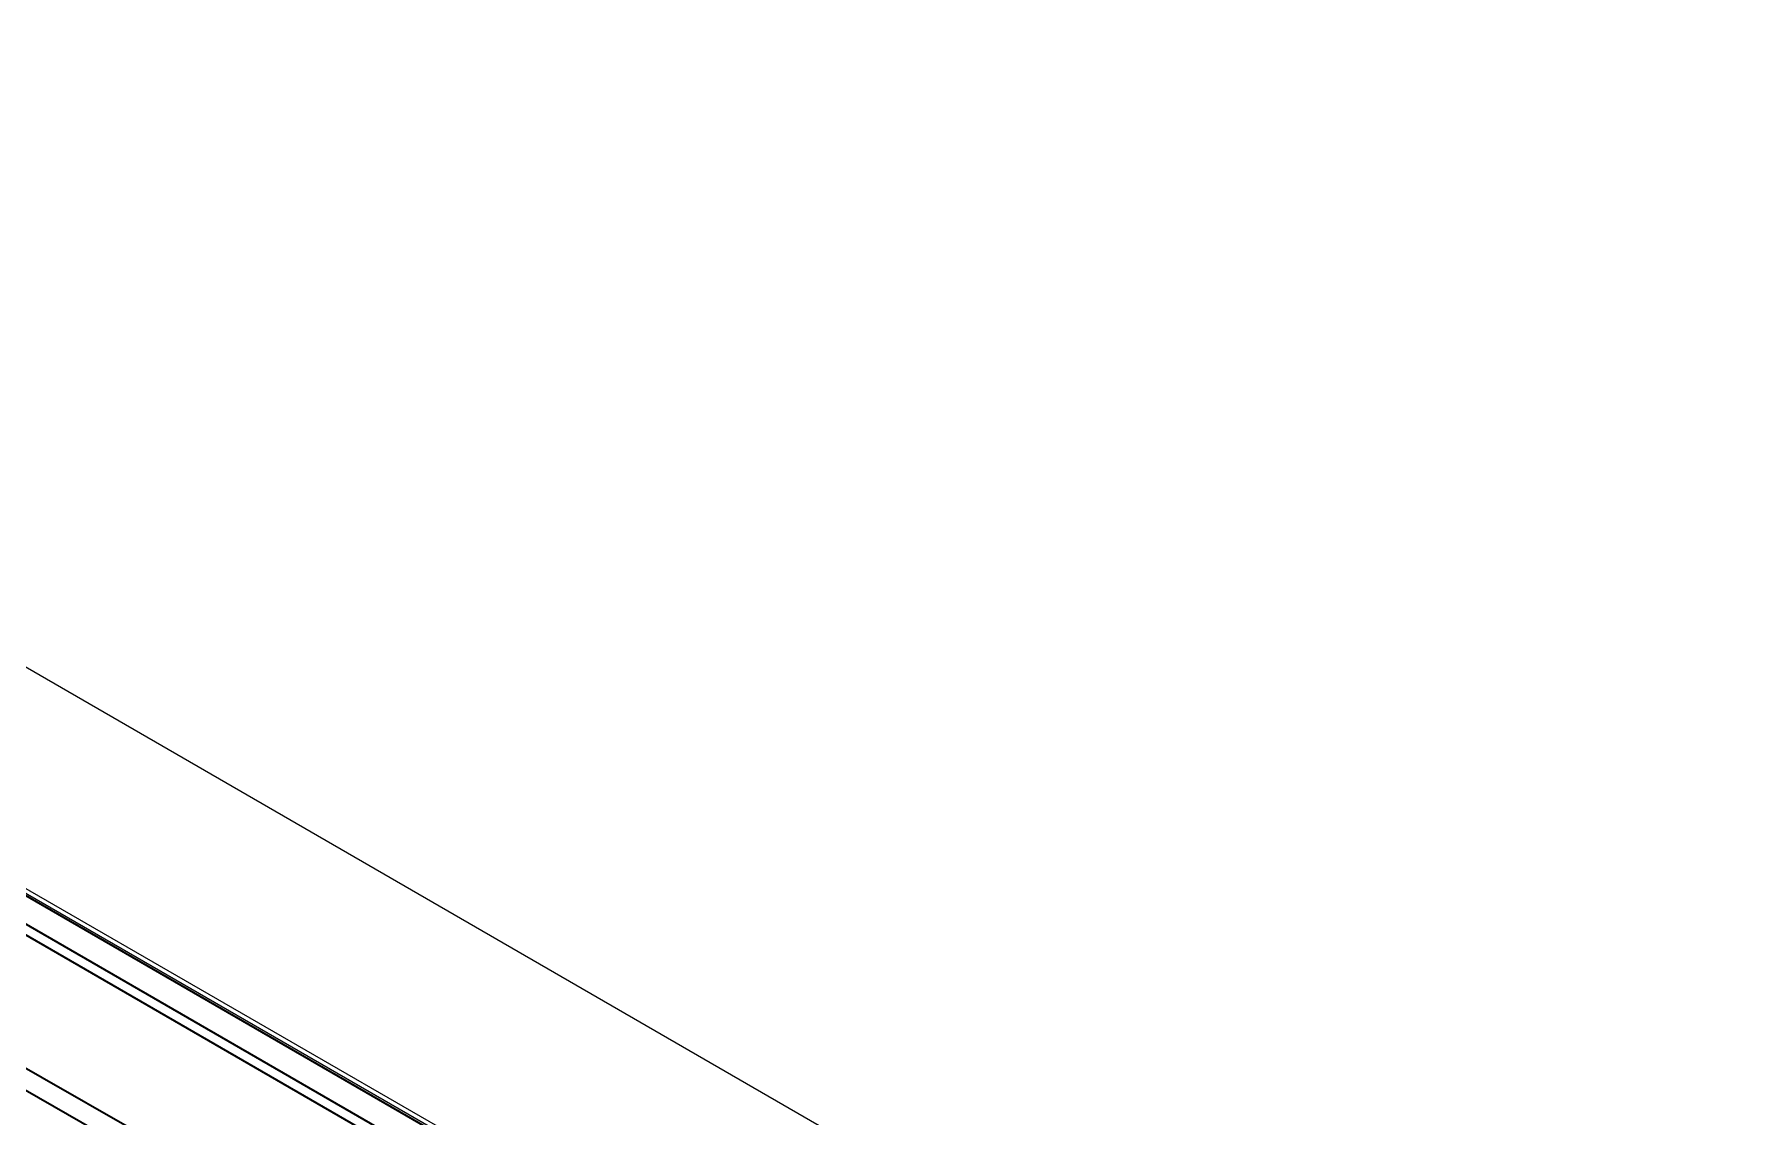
# Model space of a CAD drawing. Header units: millimetres. Extents: x 101 to 3000, y 150 to 4305.
# Drawn here: x 2012.2 to 2105.3, y 1211.3 to 1270.2 of the extents above; entities that cross this region are included whole.
import ezdxf

# ---------------------------------------------------------------- set-up
doc = ezdxf.new("R2010")
doc.units = ezdxf.units.MM
doc.header["$LTSCALE"] = 15
doc.layers.add('_Sichtbarkanten', color=7, linetype='Continuous', lineweight=25)
doc.layers.add('Sichtbar schmal (ISO)', color=7, linetype='Continuous', lineweight=35)

msp = doc.modelspace()

# ---------------------------------------------------------------- linework, layer by layer
at = {"layer": '_Sichtbarkanten'}
for p, q in [((1636.03, 1452.698), (2166.36, 1146.511)), ((1679.518, 1415.26), (2101.671, 1171.53)), ((1680.206, 1415.129), (2101.288, 1172.017))]:
    msp.add_line(p, q, dxfattribs=at)
at = {"layer": 'Sichtbar schmal (ISO)'}
for p, q in [((1678.005, 1414.465), (2100.139, 1170.746)), ((2101.484, 1171.511), (1679.331, 1415.241)), ((2099.874, 1170.292), (1677.74, 1414.011)), ((1940.462, 1254.649), (2094.735, 1166.528)), ((1939.935, 1253.74), (2093.681, 1165.92))]:
    msp.add_line(p, q, dxfattribs=at)

doc.saveas('drawing.dxf')
